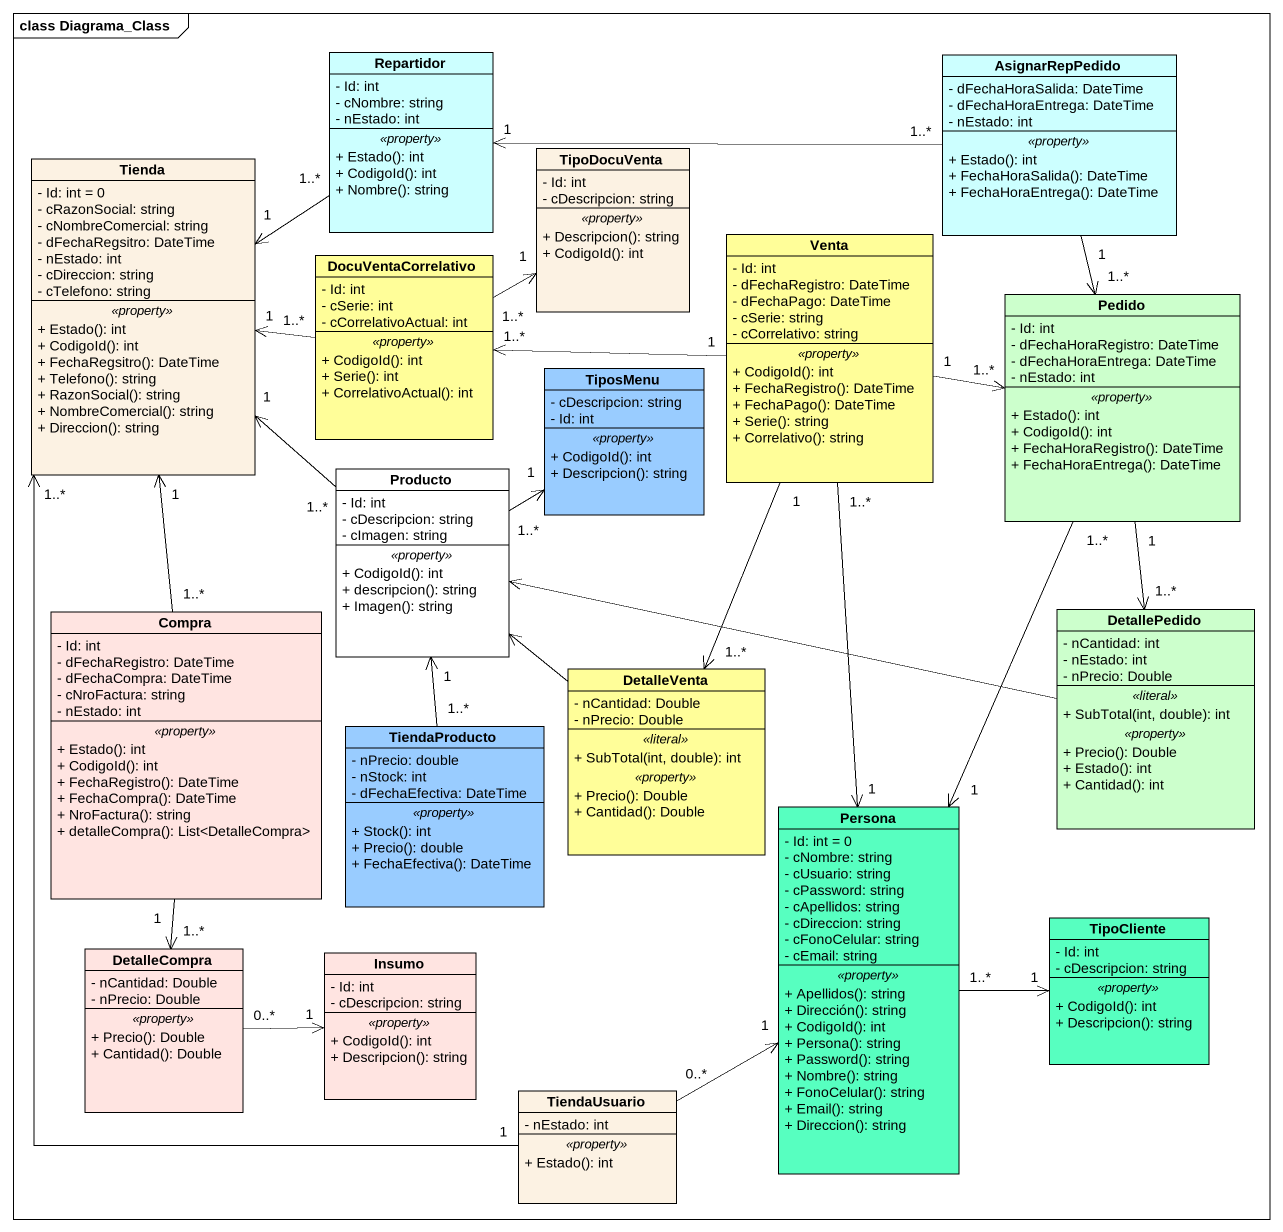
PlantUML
@startuml
mainframe class Diagrama_Class
hide circle
hide empty members
skinparam classAttributeIconSize 0
class Repartidor #CCFFFF {
  - Id: int
  - cNombre: string
  - nEstado: int
  .. <<property>> ..
  + Estado(): int
  + CodigoId(): int
  + Nombre(): string
}
class AsignarRepPedido #CCFFFF {
  - dFechaHoraSalida: DateTime
  - dFechaHoraEntrega: DateTime
  - nEstado: int
  .. <<property>> ..
  + Estado(): int
  + FechaHoraSalida(): DateTime
  + FechaHoraEntrega(): DateTime
}
class Tienda {
  - Id: int = 0
  - cRazonSocial: string
  - cNombreComercial: string
  - dFechaRegsitro: DateTime
  - nEstado: int
  - cDireccion: string
  - cTelefono: string
  .. <<property>> ..
  + Estado(): int
  + CodigoId(): int
  + FechaRegsitro(): DateTime
  + Telefono(): string
  + RazonSocial(): string
  + NombreComercial(): string
  + Direccion(): string
}
class TipoDocuVenta {
  - Id: int
  - cDescripcion: string
  .. <<property>> ..
  + Descripcion(): string
  + CodigoId(): int
}
class Venta #FFFE99 {
  - Id: int
  - dFechaRegistro: DateTime
  - dFechaPago: DateTime
  - cSerie: string
  - cCorrelativo: string
  .. <<property>> ..
  + CodigoId(): int
  + FechaRegistro(): DateTime
  + FechaPago(): DateTime
  + Serie(): string
  + Correlativo(): string
}
class DocuVentaCorrelativo #FFFE99 {
  - Id: int
  - cSerie: int
  - cCorrelativoActual: int
  .. <<property>> ..
  + CodigoId(): int
  + Serie(): int
  + CorrelativoActual(): int
}
class Pedido #CCFFCC {
  - Id: int
  - dFechaHoraRegistro: DateTime
  - dFechaHoraEntrega: DateTime
  - nEstado: int
  .. <<property>> ..
  + Estado(): int
  + CodigoId(): int
  + FechaHoraRegistro(): DateTime
  + FechaHoraEntrega(): DateTime
}
class TiposMenu #99CCFF {
  - cDescripcion: string
  - Id: int
  .. <<property>> ..
  + CodigoId(): int
  + Descripcion(): string
}
class Producto #FFFFFF {
  - Id: int
  - cDescripcion: string
  - cImagen: string
  .. <<property>> ..
  + CodigoId(): int
  + descripcion(): string
  + Imagen(): string
}
class Compra #FFE4E1 {
  - Id: int
  - dFechaRegistro: DateTime
  - dFechaCompra: DateTime
  - cNroFactura: string
  - nEstado: int
  .. <<property>> ..
  + Estado(): int
  + CodigoId(): int
  + FechaRegistro(): DateTime
  + FechaCompra(): DateTime
  + NroFactura(): string
  + detalleCompra(): List<DetalleCompra>
}
class DetallePedido #CCFFCC {
  - nCantidad: int
  - nEstado: int
  - nPrecio: Double
  .. <<literal>> ..
  + SubTotal(int, double): int
  .. <<property>> ..
  + Precio(): Double
  + Estado(): int
  + Cantidad(): int
}
class DetalleVenta #FFFE99 {
  - nCantidad: Double
  - nPrecio: Double
  .. <<literal>> ..
  + SubTotal(int, double): int
  .. <<property>> ..
  + Precio(): Double
  + Cantidad(): Double
}
class TiendaProducto #99CCFF {
  - nPrecio: double
  - nStock: int
  - dFechaEfectiva: DateTime
  .. <<property>> ..
  + Stock(): int
  + Precio(): double
  + FechaEfectiva(): DateTime
}
class Persona #57FFC0 {
  - Id: int = 0
  - cNombre: string
  - cUsuario: string
  - cPassword: string
  - cApellidos: string
  - cDireccion: string
  - cFonoCelular: string
  - cEmail: string
  .. <<property>> ..
  + Apellidos(): string
  + Dirección(): string
  + CodigoId(): int
  + Persona(): string
  + Password(): string
  + Nombre(): string
  + FonoCelular(): string
  + Email(): string
  + Direccion(): string
}
class DetalleCompra #FFE4E1 {
  - nCantidad: Double
  - nPrecio: Double
  .. <<property>> ..
  + Precio(): Double
  + Cantidad(): Double
}
class TipoCliente #57FFC0 {
  - Id: int
  - cDescripcion: string
  .. <<property>> ..
  + CodigoId(): int
  + Descripcion(): string
}
class Insumo #FFE4E1 {
  - Id: int
  - cDescripcion: string
  .. <<property>> ..
  + CodigoId(): int
  + Descripcion(): string
}
class TiendaUsuario {
  - nEstado: int
  .. <<property>> ..
  + Estado(): int
}
Repartidor "1" <-right- "1..*" AsignarRepPedido
Repartidor "1..*" --> "1" Tienda
Tienda "1" <-right- "1..*" DocuVentaCorrelativo
Tienda "1" <-- "1..*" Producto
Tienda "1" <-- "1..*" Compra
Tienda "1..*" <-- "1" TiendaUsuario
TipoDocuVenta "1" <-left- "1..*" DocuVentaCorrelativo
Venta "1" --> "1..*" DetalleVenta
DocuVentaCorrelativo "1..*" <-right- "1" Venta
Pedido "1..*" <-up- "1" AsignarRepPedido
Pedido "1..*" <-left- "1" Venta
Pedido "1" --> "1..*" DetallePedido
TiposMenu "1" <-- "1..*" Producto
Producto <-right- DetallePedido
Producto <-- DetalleVenta
Producto "1" <-- "1..*" TiendaProducto
Persona "1" <-up- "1..*" Venta
Persona "1" <-up- "1..*" Pedido
Persona "1" <-left- "0..*" TiendaUsuario
DetalleCompra "1..*" <-up- "1" Compra
TipoCliente "1" <-left- "1..*" Persona
Insumo "1" <-left- "0..*" DetalleCompra
@enduml
